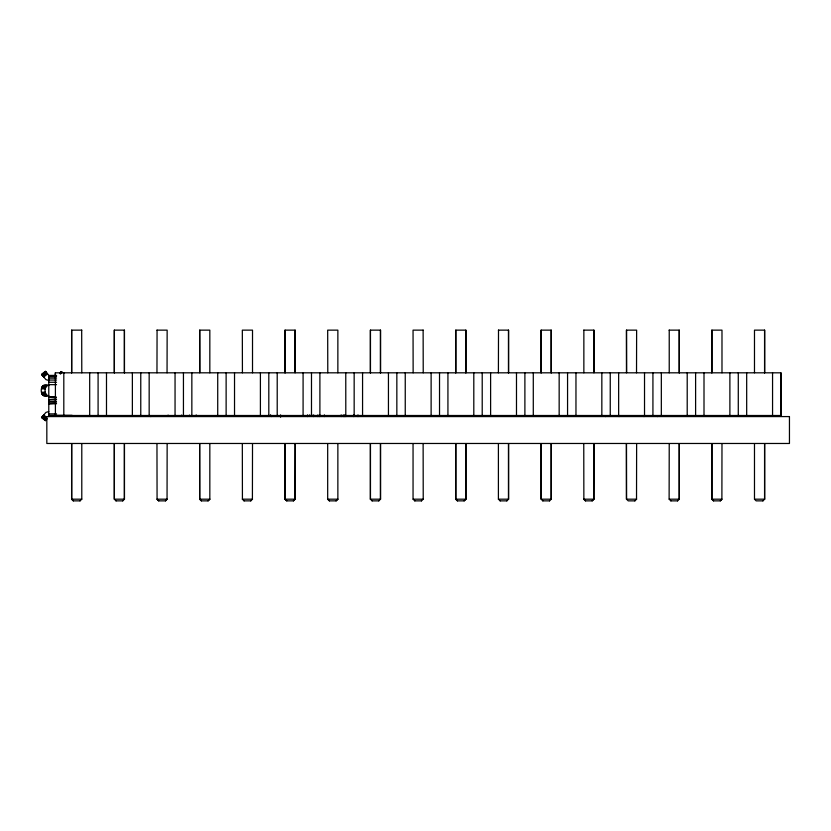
<?xml version="1.0" encoding="UTF-8"?>
<svg xmlns="http://www.w3.org/2000/svg" width="831" height="831" viewBox="0 0 831 831"><rect width="100%" height="100%" fill="white"/><g stroke="black" fill="none" stroke-linecap="round" stroke-linejoin="round"><path stroke-width="1.25" d="M48.78 395.577C38.725 400.511 38.725 380.567 48.78 385.501M47.575 395.577C44.188 394.174 44.188 386.903 47.575 385.501M59.925 373.483L61.047 371.55L59.967 373.483L61.047 371.55L63.956 373.233M60.715 373.732L61.899 372.049L60.705 373.732M80.005 500.864L81.791 499.182L81.791 443.827M122.687 500.864L124.473 499.182L124.473 443.827M165.473 500.864L167.145 499.182L156.966 499.182L158.648 500.864L165.473 500.864L167.052 499.182L167.145 443.827M208.051 500.864L209.724 499.182M209.828 443.827L209.828 499.182L208.145 500.864L201.331 500.864L199.648 499.182L199.648 443.827L199.752 499.182L201.424 500.864M250.723 500.864L252.51 499.182L242.33 499.182L244.106 500.864M293.405 500.864L295.088 499.182L295.192 443.827L295.088 499.182L293.509 500.864L286.685 500.864L285.002 499.182L285.002 443.827M336.088 500.864L337.77 499.182M337.864 443.827L337.864 499.182L336.191 500.864L329.367 500.864L327.684 499.182L327.684 443.827M378.77 500.864L380.546 499.182L380.546 443.827M421.442 500.864L423.228 499.182L423.124 443.827M464.124 500.864L465.807 499.182L465.807 443.827M465.911 443.827L465.911 499.182L464.228 500.864L457.403 500.864L455.72 499.182L455.72 443.827M506.806 500.864L508.582 499.182L508.582 443.827M549.488 500.864L551.265 499.182L551.265 443.827M592.16 500.864L593.843 499.182L593.947 443.827L593.843 499.182L592.264 500.864L585.44 500.864L583.767 499.182M634.842 500.864L636.629 499.182L626.439 499.182L626.439 443.827L626.543 499.182L628.226 500.864L634.946 500.864M677.525 500.864L679.301 499.182L679.301 443.827M711.803 443.827L711.803 499.182L713.486 500.864L720.3 500.864L721.89 499.182L721.983 443.827M720.3 500.864L721.983 499.182L711.907 499.182L711.907 443.827M762.889 500.864L764.665 499.182L764.665 443.827M41.623 374.532L45.487 371.301L41.55 374.449L45.954 379.611L48.78 380.463M41.83 374.802L45.767 371.654M42.163 375.217L46.1 372.07L48.78 375.415L48.78 416.58M42.599 375.757L46.536 372.61M43.108 376.391L47.045 373.244M43.648 377.077L47.585 373.929M56.155 399.94L48.78 399.597L56.165 399.14M56.155 403.284L48.78 403.741L56.56 403.741M56.155 401.466L48.78 401.82L56.56 401.986M48.78 399.597L56.56 399.379M81.791 330.136L71.611 330.136L71.611 372.818M156.966 330.136L167.145 330.136L167.052 372.818M199.752 330.136L199.752 372.818L199.648 330.136L209.828 330.136L209.828 372.818M295.088 330.136L295.088 372.818L295.192 330.136L285.002 330.136L285.002 372.818M423.228 330.136L413.049 330.136L413.142 372.818M498.403 330.136L508.582 330.136L508.582 372.818M583.767 330.136L593.947 330.136L593.947 372.818L593.843 330.136M626.543 330.136L626.543 372.818L626.439 330.136L636.629 330.136L636.525 372.818M669.121 330.136L679.301 330.136L679.301 372.818M48.78 375.415L56.539 375.415M48.78 375.737L56.539 375.737M48.78 376.651L56.539 376.651M48.78 378.126L56.539 378.126M48.78 380.037L56.539 380.037M48.78 382.27L56.539 382.27M48.78 384.66L56.539 384.66M43.139 385.615L47.024 385.615M42.62 385.948L46.505 385.948M42.184 386.488L46.058 386.488M41.841 387.184L45.715 387.184M41.623 387.994L45.508 387.994M41.55 388.856L45.425 388.856M41.55 392.222L45.425 392.222M41.623 393.094L45.508 393.094M41.841 393.904L45.715 393.904M42.184 394.6L46.058 394.6M42.62 395.13L46.505 395.13M43.139 395.463L47.024 395.463M56.165 397.509L48.78 397.197L56.248 397.197M48.78 411.542L45.954 412.394L41.55 417.557L45.487 420.704L47.045 418.751L43.108 415.614M48.78 413.88L56.56 413.88M48.78 415.344L72.131 415.344M153.32 415.749L150.795 415.749L150.795 416.58M194.516 415.739L198.297 415.739M307.574 415.749L317.868 415.749M345.8 415.749L353.777 415.749M48.78 416.269L72.131 416.269M154.68 416.269L157.225 416.269M166.169 416.269L173.752 416.269M176.016 416.269L195.088 416.269M71.705 443.827L71.705 499.182L81.791 499.182M124.473 499.182L114.387 499.182L114.387 443.827M199.752 499.182L209.828 499.182M285.002 499.182L295.192 499.182M337.864 499.182L327.788 499.182L329.471 500.864M370.366 443.827L370.366 499.182L380.546 499.182M413.142 499.182L423.228 499.182M455.824 443.827L455.824 499.182L465.911 499.182M498.403 443.827L498.403 499.182L508.582 499.182M551.265 499.182L541.189 499.182L541.189 443.827M583.767 443.827L583.861 499.182L593.947 499.182M669.225 499.182L679.301 499.182M754.486 443.827L754.486 499.182L764.665 499.182M80.108 500.864L73.284 500.864L71.611 499.182L71.611 443.827M115.966 500.864L122.791 500.864M244.002 500.864L250.827 500.864M372.049 500.864L378.863 500.864M414.721 500.864L421.546 500.864M500.085 500.864L506.91 500.864M542.768 500.864L549.582 500.864M670.804 500.864L677.629 500.864M762.983 500.864L756.158 500.864L754.486 499.182M48.78 397.197L56.207 397.353M43.648 414.929L46.598 417.287M42.599 416.248L46.536 419.385M42.163 416.788L46.1 419.935M41.83 417.204L45.767 420.351M41.623 417.463L45.56 420.611M711.907 499.182L713.58 500.864M670.908 500.864L669.121 499.182L669.225 443.827M583.861 499.182L585.543 500.864M542.861 500.864L541.085 499.182L541.085 443.827M498.403 499.182L500.189 500.864M455.824 499.182L457.507 500.864M414.825 500.864L413.049 499.182L413.049 443.827M370.366 499.182L372.143 500.864M286.788 500.864L285.106 499.182L285.106 443.827M158.752 500.864L157.069 499.182L156.966 443.827M116.07 500.864L114.283 499.182L114.283 443.827M71.705 499.182L73.388 500.864M45.56 371.395L46.1 372.07M780.86 372.818L780.86 415.5M772.56 372.818L772.56 415.5M764.665 372.818L764.665 330.136L754.486 330.136L754.486 372.818M764.562 330.136L764.562 372.818M764.562 443.827L764.562 499.182M746.685 372.818L746.685 415.5M738.281 372.818L738.281 415.5M729.888 372.818L729.888 415.5M721.983 372.818L721.983 330.136L711.803 330.136L711.803 372.818M711.907 330.136L711.907 372.818M704.002 372.818L704.002 415.5M695.609 372.818L695.609 415.5M687.206 372.818L687.206 415.5M679.207 330.136L679.207 372.818M679.207 443.827L679.207 499.182M669.225 330.136L669.225 372.818M661.331 372.818L661.331 415.5M657.466 415.749L657.466 416.58M652.927 372.818L652.927 415.5M644.524 372.818L644.524 415.5M644.015 415.749L644.015 416.58M636.629 443.827L636.525 499.182M619.053 415.749L619.053 416.58M618.648 372.818L618.648 415.5M610.245 372.818L610.245 415.5M605.612 415.749L605.612 416.58M601.841 372.818L601.841 415.5M583.861 330.136L583.861 372.818M575.966 372.818L575.966 415.5M567.563 372.818L567.563 415.5M559.159 372.818L559.159 415.5M551.265 372.818L551.265 330.136L541.085 330.136L541.085 372.818M551.161 330.136L551.161 372.818M551.161 443.827L551.161 499.182M541.189 330.136L541.189 372.818M533.284 372.818L533.284 415.5M524.891 372.818L524.891 415.5M516.487 372.818L516.487 415.5M508.489 330.136L508.489 372.818M508.489 443.827L508.489 499.182M498.507 330.136L498.403 372.818M490.612 372.818L490.612 415.5M482.209 372.818L482.209 415.5M473.805 372.818L473.805 415.5M465.911 372.818L465.911 330.136L455.72 330.136L455.72 372.818M465.807 330.136L465.807 372.818M455.824 330.136L455.824 372.818M447.93 372.818L447.93 415.5M439.526 372.818L439.526 415.5M431.123 372.818L431.123 415.5M423.124 330.136L423.228 372.818M405.248 372.818L405.248 415.5M396.844 372.818L396.844 415.5M388.441 372.818L388.441 415.5M380.546 372.818L380.546 330.136L370.366 330.136L370.366 372.818M380.442 330.136L380.442 372.818M380.442 443.827L380.442 499.182M370.47 330.136L370.47 372.818M370.47 443.827L370.47 499.182M362.565 372.818L362.565 415.5M357.984 414.908L357.984 416.58M354.162 372.818L354.162 415.5M353.777 414.908L353.777 416.58M345.769 372.818L345.8 416.58M344.543 414.908L344.543 416.58M343.276 414.908L343.276 416.58M341.177 414.908L341.177 416.58M337.864 372.818L337.864 330.136L327.684 330.136L327.788 372.818M324.37 414.908L324.37 416.58M319.893 372.818L319.893 415.5M319.758 414.908L319.758 416.58M317.868 414.908L317.868 416.58M313.661 414.908L313.661 416.58M311.77 414.908L311.77 415.749M311.49 372.818L311.49 415.5M309.672 414.908L309.672 415.749M307.574 414.908L307.574 416.58M303.086 372.818L303.086 415.5M285.106 330.136L285.106 372.818M280.577 414.908L280.577 417.141M277.211 372.818L277.211 415.5M268.808 372.818L268.808 415.5M260.404 372.818L260.404 415.5M252.51 372.818L252.51 330.136L242.33 330.136L242.423 372.818M252.51 443.827L252.406 499.182M242.33 443.827L242.423 499.182M234.529 372.818L234.529 415.5M226.125 372.818L226.125 415.5M217.722 372.818L217.722 415.5M191.847 372.818L191.847 415.5M189.458 415.085L189.458 416.269M183.443 372.818L183.443 415.5M181.646 415.085L181.646 416.269M175.05 372.818L175.05 415.5M168.111 415.085L168.111 416.269M157.069 330.136L156.966 372.818M149.165 372.818L149.165 415.5M140.771 372.818L140.771 415.5M132.368 372.818L132.368 415.5M124.473 372.818L124.473 330.136L114.283 330.136L114.283 372.818M124.37 330.136L124.37 372.818M124.37 443.827L124.37 499.182M114.387 330.136L114.387 372.818M106.493 372.818L106.493 415.5M98.089 372.818L98.089 415.5M89.686 372.818L89.686 415.5M81.687 330.136L81.791 372.818M71.705 330.136L71.705 372.818M63.81 372.818L63.81 415.5M55.407 372.818L55.407 415.5L780.963 415.5L780.963 372.818L55.303 372.818L55.303 375.404M271.28 416.57A4.113 4.113 0 0 1 270.542 414.794M196.345 415.012A6.949 6.949 0 0 1 195.005 415.874M61.432 371.779L60.248 373.597L61.432 371.779M61.141 371.613L60.009 373.514L61.141 371.613M789.45 416.58L46.827 416.58L46.827 443.474L789.45 443.474L789.45 416.58"/></g></svg>
